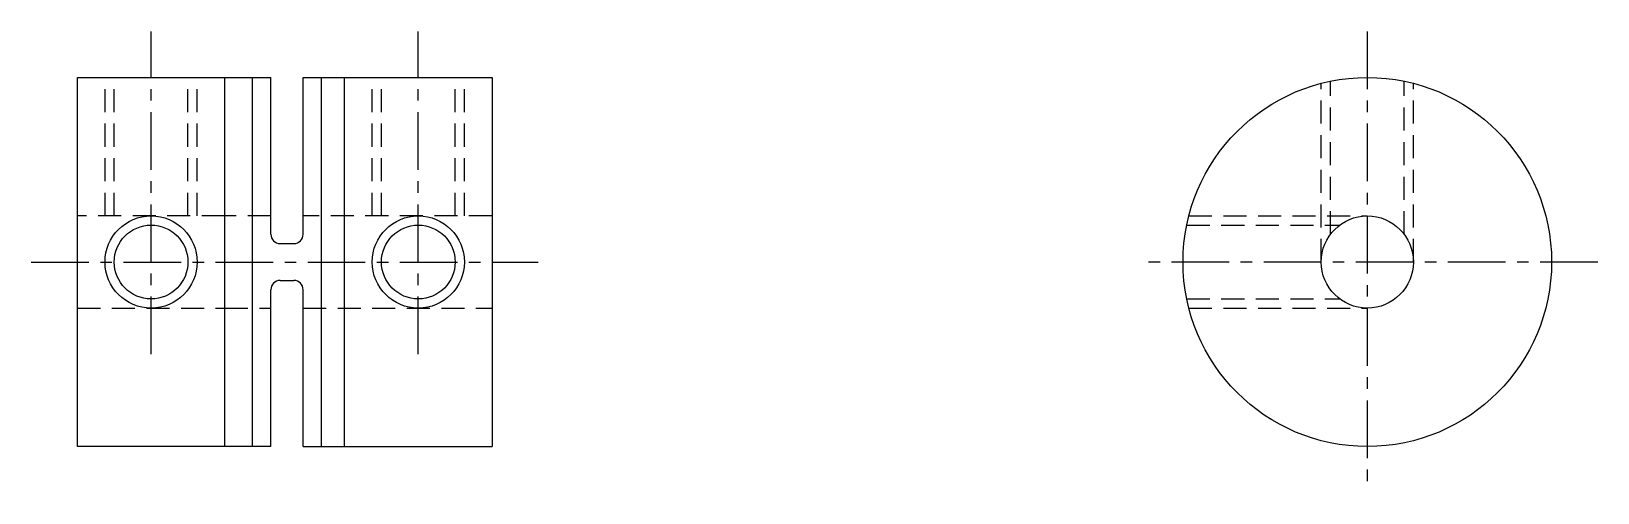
# Model space of a CAD drawing. Extents: x 57.4 to 91.5, y 64 to 106.9.
# Drawn here: x 57.54 to 91.54, y 96.91 to 106.91 of the extents above; entities outside this region: 2.
import ezdxf

# ---------------------------------------------------------------- set-up
doc = ezdxf.new("R2010")
doc.units = 0
doc.linetypes.add('CENTER', pattern=[2, 1.25, -0.25, 0.25, -0.25])
doc.linetypes.add('DASHED', pattern=[0.75, 0.5, -0.25])
doc.layers.get('0').update_dxf_attribs({"linetype": 'CONTINUOUS'})
doc.layers.add('CENTER', color=1, linetype='CENTER')
doc.styles.add('MISUMI', font='txt.shx')

msp = doc.modelspace()

# ---------------------------------------------------------------- linework, layer by layer
at = {"color": 7, "linetype": 'CONTINUOUS'}
for p, q in [((58.539, 97.913), (58.539, 105.913)), ((58.539, 105.913), (61.739, 105.913)), ((61.739, 105.913), (62.739, 105.913)), ((61.739, 101.913), (61.739, 105.913)), ((62.339, 97.913), (62.339, 105.913)), ((62.739, 102.513), (62.739, 105.913)), ((63.439, 105.913), (67.539, 105.913)), ((63.439, 102.513), (63.439, 105.913)), ((63.839, 101.913), (63.839, 105.913)), ((64.339, 97.913), (64.339, 105.913)), ((67.539, 105.913), (67.539, 97.913)), ((62.939, 102.313), (63.239, 102.313)), ((61.739, 97.913), (61.739, 101.913)), ((63.839, 97.913), (63.839, 101.913)), ((62.939, 101.513), (63.239, 101.513)), ((62.739, 97.913), (62.739, 101.313)), ((63.439, 97.913), (63.439, 101.313)), ((61.739, 97.913), (58.539, 97.913)), ((62.739, 97.913), (61.739, 97.913)), ((63.439, 97.913), (67.539, 97.913))]:
    msp.add_line(p, q, dxfattribs=at)
at = {"color": 3, "linetype": 'DASHED'}
for p, q in [((59.139, 102.913), (59.139, 105.913)), ((59.339, 102.913), (59.339, 105.913)), ((60.939, 102.913), (60.939, 105.913)), ((61.139, 102.913), (61.139, 105.913)), ((64.939, 102.913), (64.939, 105.913)), ((65.139, 102.913), (65.139, 105.913)), ((66.739, 102.913), (66.739, 105.913)), ((66.939, 102.913), (66.939, 105.913)), ((85.539, 101.913), (85.539, 105.786)), ((85.739, 102.513), (85.739, 105.832)), ((87.339, 102.513), (87.339, 105.832)), ((87.539, 101.913), (87.539, 105.786)), ((61.739, 102.913), (58.539, 102.913)), ((62.739, 102.913), (61.739, 102.913)), ((67.539, 102.913), (63.439, 102.913)), ((82.62, 102.713), (85.939, 102.713)), ((82.666, 102.913), (86.539, 102.913)), ((82.62, 101.113), (85.939, 101.113)), ((58.539, 100.913), (61.739, 100.913)), ((61.739, 100.913), (62.739, 100.913)), ((63.439, 100.913), (67.539, 100.913)), ((82.666, 100.913), (86.539, 100.913))]:
    msp.add_line(p, q, dxfattribs=at)
at = {"color": 7, "linetype": 'CONTINUOUS'}
for centre, radius in [((86.539, 101.913), 4), ((60.139, 101.913), 0.8), ((65.939, 101.913), 0.8), ((86.539, 101.913), 1)]:
    msp.add_circle(centre, radius, dxfattribs=at)
at = {"color": 3, "linetype": 'CONTINUOUS'}
for centre in [(60.139, 101.913), (65.939, 101.913)]:
    msp.add_circle(centre, 1, dxfattribs=at)
at = {"color": 7, "linetype": 'CONTINUOUS'}
for centre, start, end in [((62.939, 102.513), 180, 270), ((63.239, 102.513), 270, 0), ((62.939, 101.313), 90, 180), ((63.239, 101.313), 0, 90)]:
    msp.add_arc(centre, 0.2, start, end, dxfattribs=at)
at = {"layer": 'CENTER', "color": 1, "linetype": 'CENTER'}
for p, q in [((60.139, 99.913), (60.139, 106.913)), ((65.939, 99.913), (65.939, 106.913)), ((86.539, 106.913), (86.539, 96.913)), ((57.539, 101.913), (68.539, 101.913)), ((91.539, 101.913), (81.539, 101.913))]:
    msp.add_line(p, q, dxfattribs=at)

# ---------------------------------------------------------------- texts
at = {"color": 7, "linetype": 'CONTINUOUS', "style": 'MISUMI'}
for s, p in [('MCJSN8-2-2', (56.861, 69.995)), ('MCJSN8', (56.861, 63.995))]:
    msp.add_text(s, height=3, dxfattribs=at).set_placement(p)

doc.saveas('drawing.dxf')
